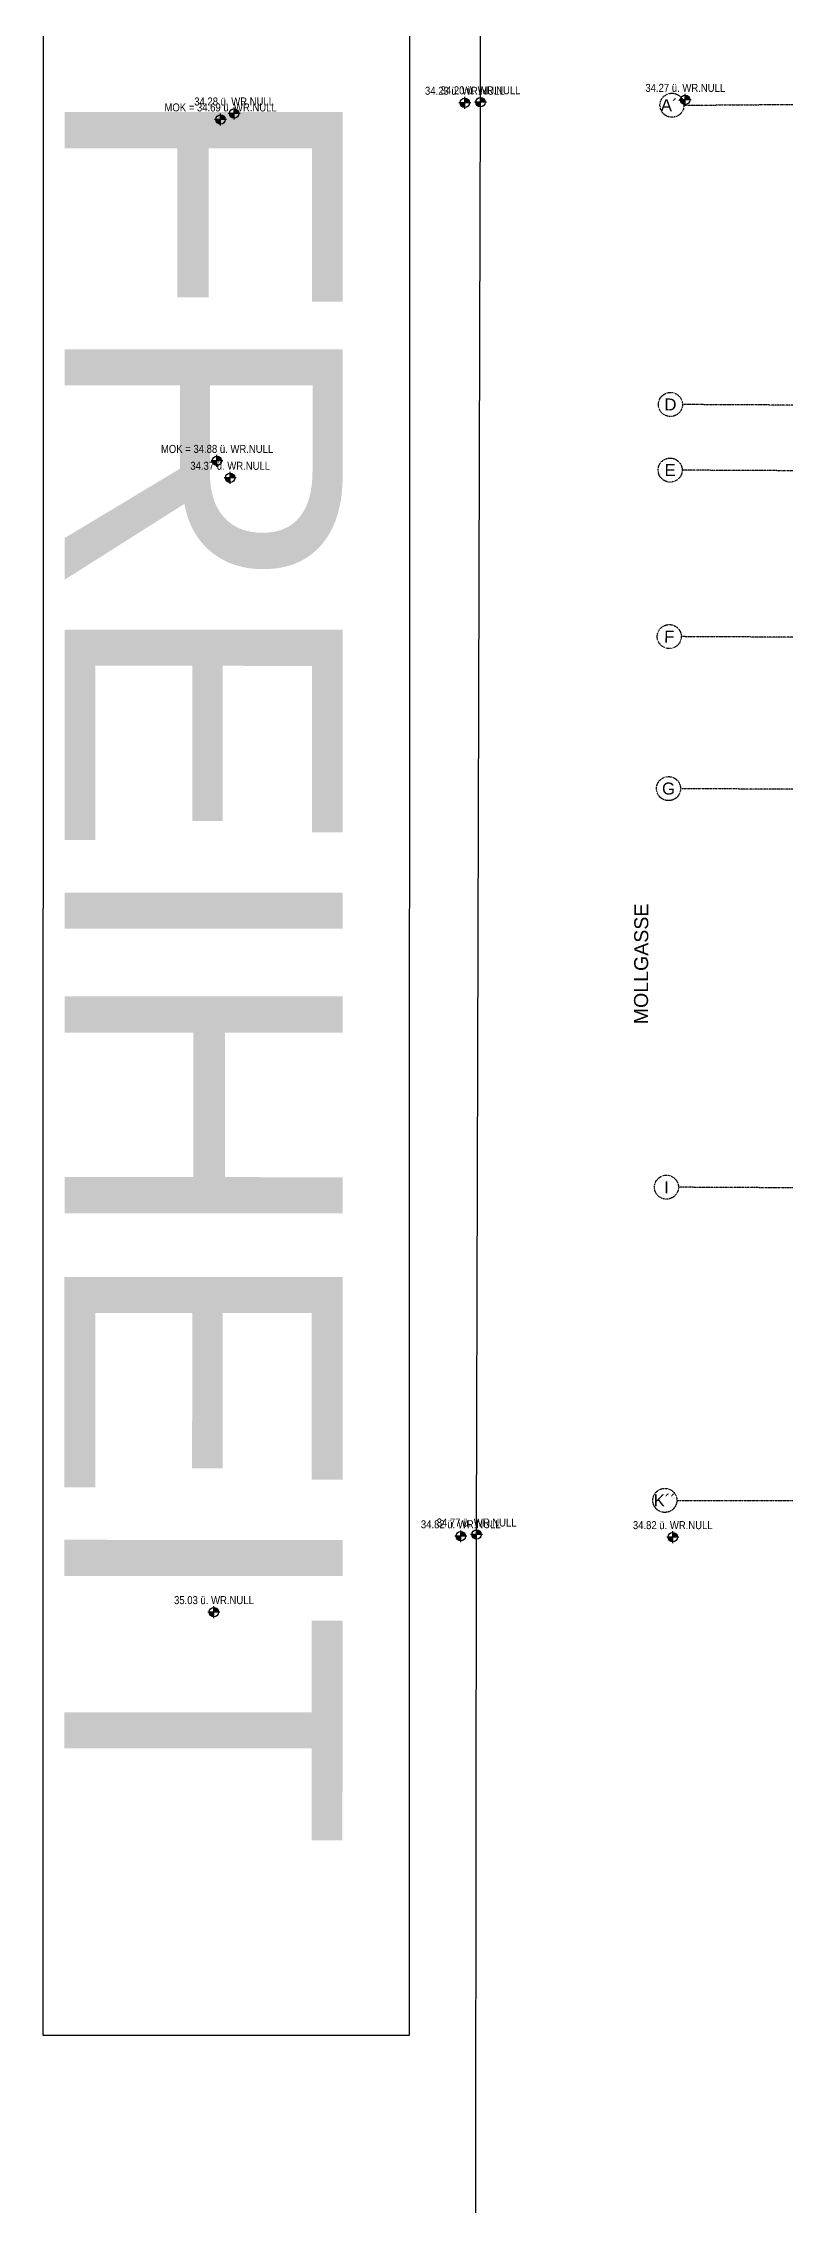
# Model space of a CAD drawing. Header units: millimetres. Extents: x -5498 to 144064, y 340 to 109563.
# Drawn here: x -5498 to 3776, y 48069 to 75090 of the extents above; entities that cross this region are included whole.
import ezdxf
from ezdxf.enums import TextEntityAlignment as Align

# ---------------------------------------------------------------- set-up
doc = ezdxf.new("R2010")
doc.units = ezdxf.units.MM
doc.linetypes.add('STRICHPUNKT', pattern=[1, 0.5, -0.25, 0, -0.25])
for name, color, linetype in [('01-SYM-G00-Leg-M0', 251, 'Continuous'), ('01-TXT---------M0', 251, 'Continuous'), ('02-AXO-G00-LEG-M0', 251, 'STRICHPUNKT'), ('09-SYM-G00-LEG-GEHSTEIG', 8, 'Continuous'), ('09-TXT-G00-LEG-M0', 251, 'Continuous')]:
    doc.layers.add(name, color=color, linetype=linetype)
doc.styles.add('ARIAL', font='arial.ttf', dxfattribs={"width": 0.85})
doc.styles.get("Standard").update_dxf_attribs({"font": 'arial.ttf'})

# ---------------------------------------------------------------- blocks, each defined once
blk = doc.blocks.new('01-HK1')
for p, q in [((-0.001, -0.074), (-0.001, 0.074)), ((0.074, 0), (-0.075, 0))]:
    blk.add_line(p, q)
blk.add_circle((-0.001, 0), 0.0586)
for points in [[(-0.001, 0.059), (0.041, 0.041), (-0.001, 0)], [(-0.001, 0), (0.058, 0), (0.041, 0.041)], [(-0.059, 0), (-0.042, -0.041), (-0.001, 0)], [(-0.042, -0.041), (-0.001, -0.059), (-0.001, 0)]]:
    blk.add_solid(points)
at = {"layer": '01-TXT---------M0', "color": 8, "style": 'ARIAL', "width": 0.85}
blk.add_attdef('HEIGHT', text='', height=0.1, dxfattribs=at).set_placement((0, 0.2), align=Align.TOP_CENTER)

msp = doc.modelspace()

# ---------------------------------------------------------------- linework, layer by layer
at = {"color": 102, "lineweight": 30, "true_color": 0x21de37}
msp.add_lwpolyline([(-5493, 78367), (-923, 78366), (-928, 50195), (-5498, 50196)], close=True, dxfattribs=at)
at = {"layer": '02-AXO-G00-LEG-M0'}
for points in [[(2505, 74315), (23525, 74477)], [(23504, 70468), (2486, 70575)], [(23500, 69648), (2482, 69755)], [(23489, 67568), (2471, 67675)], [(23480, 65668), (2462, 65775)], [(23454, 60688), (2436, 60795)], [(2416, 56881), (35355, 56890)]]:
    msp.add_lwpolyline(points, dxfattribs=at)
for centre in [(2355, 74315), (2336, 70576), (2332, 69756), (2321, 67676), (2312, 65776), (2286, 60796), (2266, 56882)]:
    msp.add_circle(centre, 150, dxfattribs=at)
at = {"layer": '09-SYM-G00-LEG-GEHSTEIG'}
msp.add_lwpolyline([(-239, 35227), (-151, 39038), (-100, 44837), (-85, 56456), (-36, 74352), (-46, 88899)], dxfattribs=at)

# ---------------------------------------------------------------- block references
at = {"layer": '01-SYM-G00-Leg-M0', "xscale": 999.9999999999995, "yscale": 999.9999999999995, "zscale": 999.9999999999995, "rotation": 4.12714685051e-05}
for p, values in [((2521, 74382), {'HEIGHT': '34.27 ü. WR.NULL'}), ((-3283, 74138), {'HEIGHT': 'MOK = 34.69 ü. WR.NULL'}), ((-3114, 74212), {'HEIGHT': '34.28 ü. WR.NULL'}), ((-232, 74346), {'HEIGHT': '34.23 ü. WR.NULL'}), ((-36, 74352), {'HEIGHT': '34.20 ü. WR.NULL'}), ((-3327, 69871), {'HEIGHT': 'MOK = 34.88 ü. WR.NULL'}), ((-3163, 69660), {'HEIGHT': '34.37 ü. WR.NULL'}), ((-283, 56434), {'HEIGHT': '34.82 ü. WR.NULL'}), ((-85, 56456), {'HEIGHT': '34.77 ü. WR.NULL'}), ((2365, 56423), {'HEIGHT': '34.82 ü. WR.NULL'}), ((-3366, 55486), {'HEIGHT': '35.03 ü. WR.NULL'})]:
    msp.add_blockref('01-HK1', p, dxfattribs=at).add_auto_attribs(values)

# ---------------------------------------------------------------- texts
at = {"color": 3, "lineweight": 30, "insert": (-1757, 74628), "char_height": 3473.4, "attachment_point": 1, "rotation": 269.9911}
msp.add_mtext_dynamic_manual_height_columns('FREIHEIT ', width=735354.64, gutter_width=17367, heights=[0], dxfattribs=at)
at = {"layer": '02-AXO-G00-LEG-M0', "char_height": 150, "width": 246.7, "attachment_point": 5, "rotation": 359.7075}
for s, insert in [('{\\fArial|b0|i0|c0|p34;A´´}', (2355, 74315)), ('{\\fArial|b0|i0|c0|p34;D}', (2336, 70576)), ('{\\fArial|b0|i0|c0|p34;E}', (2332, 69756)), ('{\\fArial|b0|i0|c0|p34;F}', (2321, 67676)), ('{\\fArial|b0|i0|c0|p34;G}', (2312, 65776)), ('{\\fArial|b0|i0|c0|p34;I}', (2286, 60796)), ('{\\fArial|b0|i0|c0|p34;K´´}', (2266, 56882))]:
    msp.add_mtext(s, dxfattribs=dict(at, insert=insert))
at = {"layer": '09-TXT-G00-LEG-M0', "insert": (1880, 62832), "char_height": 175, "width": 3408.1, "attachment_point": 1, "rotation": 89.8137}
msp.add_mtext('{\\fArial|b0|i0|c0|p34;MOLLGASSE}', dxfattribs=at)

doc.saveas('drawing.dxf')
